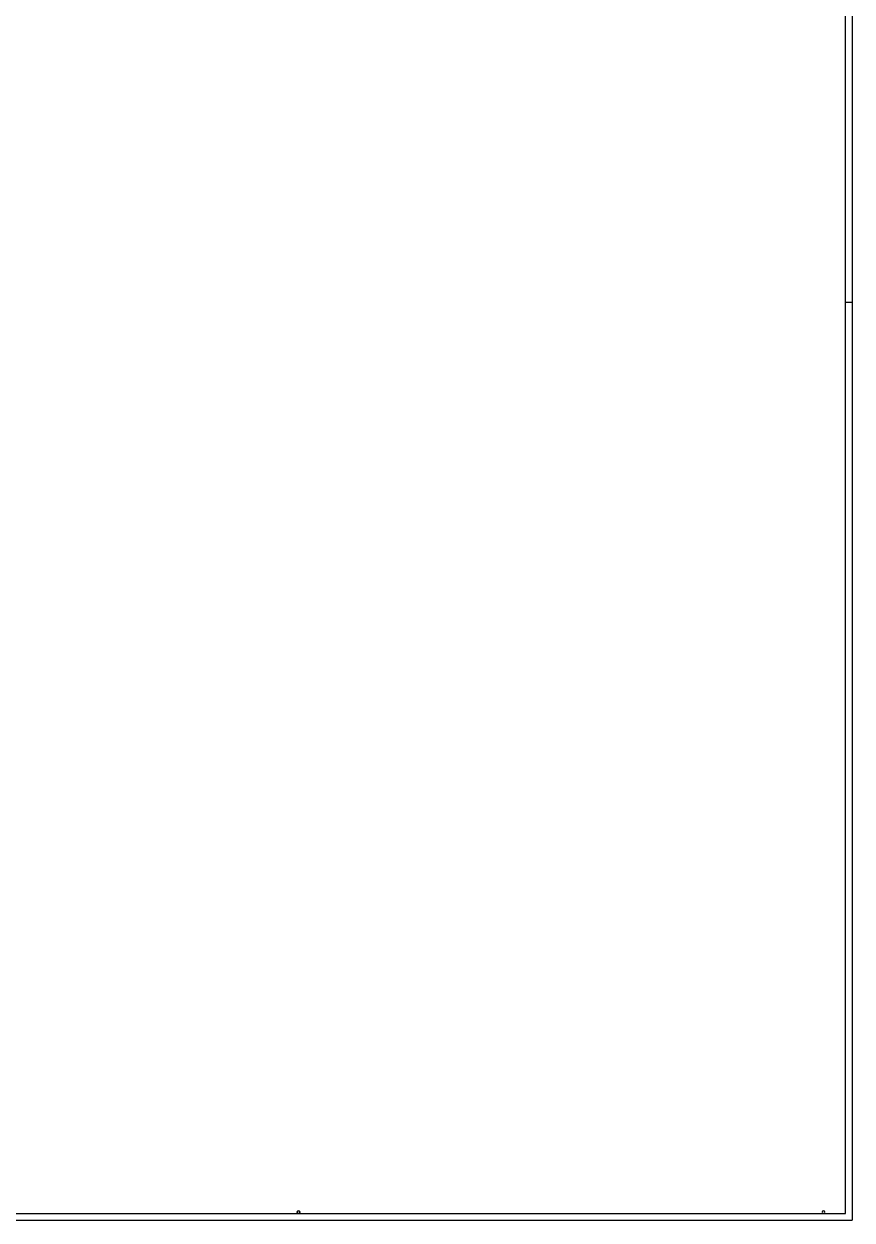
# Model space of a CAD drawing. Header units: millimetres. Extents: x -633009578 to 5705885, y -633235091 to 2571734.
# Drawn here: x 3322662 to 3353176, y 1718813 to 1762923 of the extents above; entities that cross this region are included whole.
import ezdxf

# ---------------------------------------------------------------- set-up
doc = ezdxf.new("R2010")
doc.units = ezdxf.units.MM
doc.header["$LTSCALE"] = 1000
doc.header["$MEASUREMENT"] = 0
doc.layers.add('A-ROOF(屋顶)', color=11, linetype='Continuous')
doc.layers.add('A-ST(雨水管)', color=161, linetype='Continuous')

msp = doc.modelspace()

# ---------------------------------------------------------------- linework, layer by layer
at = {"layer": 'A-ROOF(屋顶)'}
for points in [[(3353175.999055799, 1786753.500000008), (3353175.999055799, 1718813.499999938)], [(3286616.004818369, 1719053.499999938), (3352935.999055799, 1719053.499999938), (3352935.999055268, 1786273.499999943)], [(3352935.999055799, 1752663.499999938), (3353175.999055799, 1752663.499999938)], [(3286135.998433022, 1738613.499999938), (3286135.998421478, 1718813.499999938), (3353175.999055799, 1718813.499999938)]]:
    msp.add_lwpolyline(points, dxfattribs=at)
at = {"layer": 'A-ST(雨水管)'}
for points in [[(3332775.999055803, 1719053.499999942, -1), (3332775.999055803, 1719153.499999942, -1)], [(3332775.999055803, 1719053.499999942, 1), (3332775.999055803, 1719153.499999942, 1)], [(3352125.999055799, 1719053.499999942, 1), (3352125.999055799, 1719153.499999942, 1)]]:
    msp.add_lwpolyline(points, format="xyb", close=True, dxfattribs=at)

doc.saveas('drawing.dxf')
